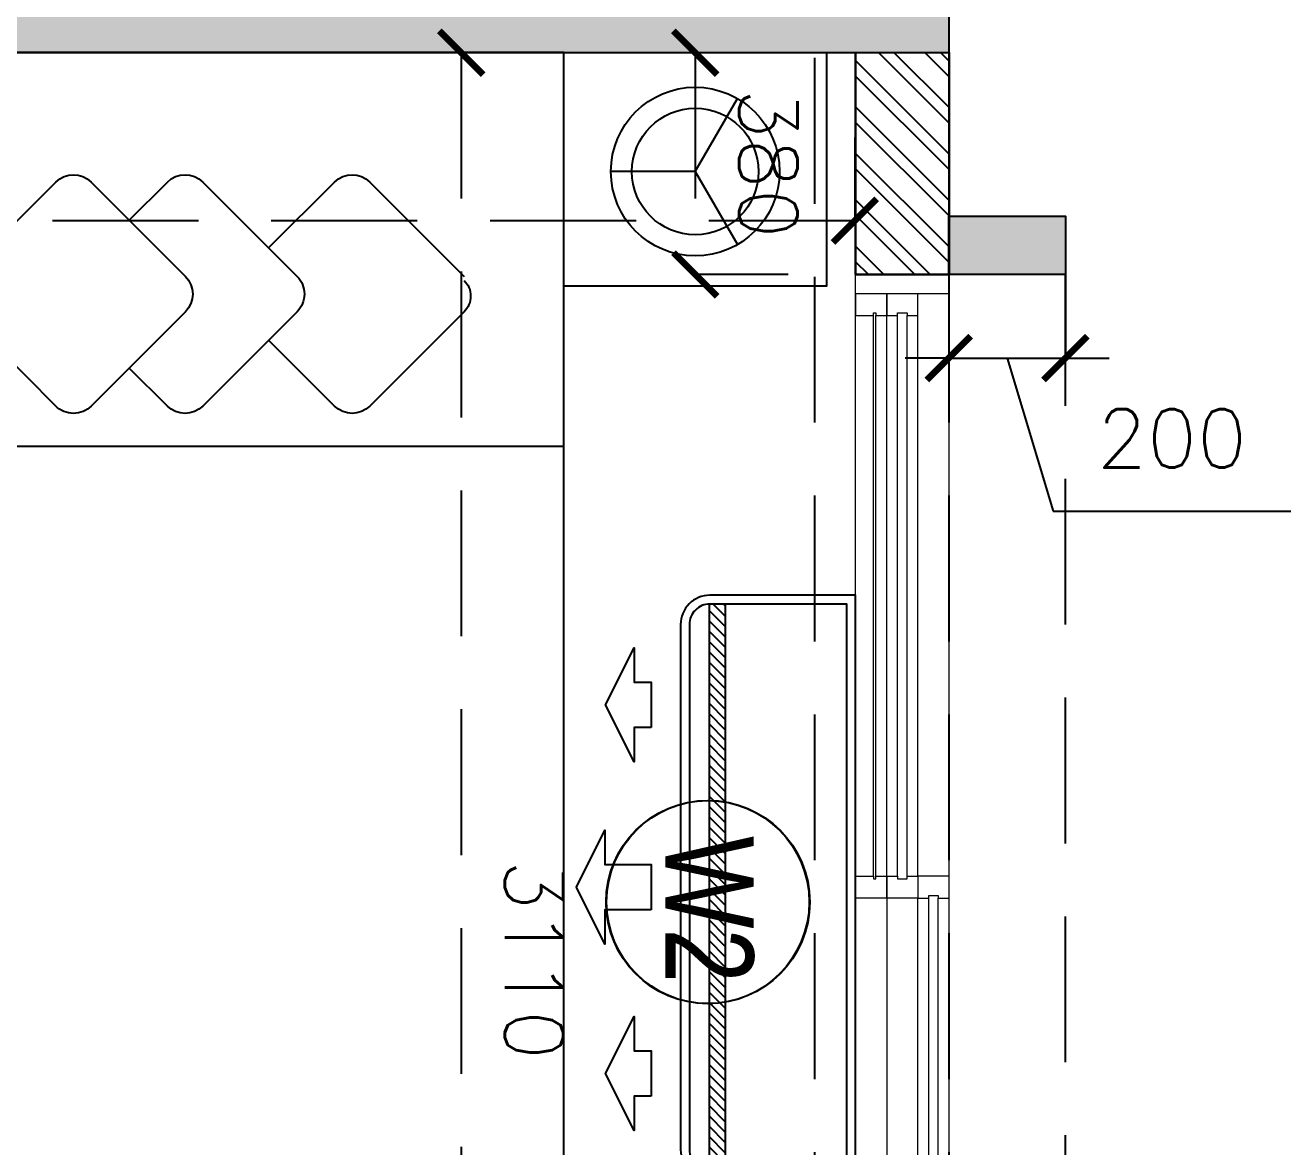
# Model space of a CAD drawing. Header units: millimetres. Extents: x -414464 to 1686, y -90036 to 108605.
# Drawn here: x -95864 to -93696, y -61030 to -59108 of the extents above; entities that cross this region are included whole.
import ezdxf
from ezdxf.enums import TextEntityAlignment as Align

# ---------------------------------------------------------------- set-up
doc = ezdxf.new("R2010")
doc.units = ezdxf.units.MM
doc.header["$LTSCALE"] = 1000
doc.header["$MEASUREMENT"] = 0
for name, pattern in [('$1$AUDIT_D_120904163729-0', [0]), ('$36$HIDDEN', [0.375, 0.25, -0.125]), ('2BHK-A - BACK$1$AUDIT_D_120904163729-0', [0]), ('AUDIT_D_120904163729-0', [0]), ('T8(T9 IS SIMILAR) - DIMENSION & TEXTING$1$HIDDEN', [0.375, 0.25, -0.125]), ('T8(T9 IS SIMILAR) - TYPICAL FLOOR ELEVATION$1$AUDIT_D_120904163729-0', [0]), ('T8(T9 IS SIMILAR) - TYPICAL FLOOR ELEVATION$1$HIDDEN', [0.375, 0.25, -0.125]), ('T8(T9 IS SIMILAR)$1$$0$HIDDEN', [0.375, 0.25, -0.125])]:
    doc.linetypes.add(name, pattern=pattern)
doc.layers.get('0').update_dxf_attribs({"linetype": 'AUDIT_D_120904163729-0'})
for name, color, linetype in [('$0$A-HATCH -160', 251, '$1$AUDIT_D_120904163729-0'), ('$21$A-DIMENSIONS', 2, '$36$HIDDEN'), ('2BHK-A - BACK$1$2BHK-A - FRONT$0$a-furniture', 8, 'Continuous'), ('2BHK-A - BACK$1$A-HATCH -160', 251, '2BHK-A - BACK$1$AUDIT_D_120904163729-0'), ('2BHK-A - BACK$1$A-INDOOR UNIT', 30, 'Continuous'), ('2BHK-A - BACK$1$a-window-no', 125, 'Continuous'), ('a-rcc', 3, 'Continuous'), ('T8(T9 IS SIMILAR) - DIMENSION & TEXTING$1$A-DIMENSIONS', 2, 'T8(T9 IS SIMILAR) - DIMENSION & TEXTING$1$HIDDEN'), ('T8(T9 IS SIMILAR) - DIMENSION & TEXTING$1$a-window-no', 125, 'Continuous'), ('T8(T9 IS SIMILAR) - TYPICAL FLOOR ELEVATION$1$A-DIM', 1, 'T8(T9 IS SIMILAR) - TYPICAL FLOOR ELEVATION$1$AUDIT_D_120904163729-0'), ('T8(T9 IS SIMILAR) - TYPICAL FLOOR ELEVATION$1$A-WALL HATCH', 252, 'T8(T9 IS SIMILAR) - TYPICAL FLOOR ELEVATION$1$AUDIT_D_120904163729-0'), ('T8(T9 IS SIMILAR) - TYPICAL FLOOR ELEVATION$1$A-WALL-FEATURES', 6, 'T8(T9 IS SIMILAR) - TYPICAL FLOOR ELEVATION$1$AUDIT_D_120904163729-0'), ('T8(T9 IS SIMILAR)$1$$6$a-beam 2', 50, 'Continuous'), ('T8(T9 IS SIMILAR)$1$S-BEAM', 20, 'T8(T9 IS SIMILAR)$1$$0$HIDDEN'), ('T8_REFUGE COLUMNS$1$A-RCC COLS', 3, 'Continuous'), ('T8_TYPICAL COLUMNS$1$A-RCC COLS', 3, 'Continuous')]:
    doc.layers.add(name, color=color, linetype=linetype)
for name, color, linetype, lineweight in [('2BHK-A - BACK$1$A-WALL- 160', 6, 'Continuous', 30), ('2BHK-A - BACK$1$Window', 4, 'Continuous', 20), ('T8(T9 IS SIMILAR)$1$D&W', 8, 'Continuous', 25)]:
    doc.layers.add(name, color=color, linetype=linetype, lineweight=lineweight)
doc.layers.add('T8_REFUGE COLUMNS$1$COL-HATCH', color=7, linetype='Continuous', lineweight=25, true_color=0xa3a3a3)
doc.styles.add('2BHK-A - BACK$1$LODHA STANDERD', font='sanss___.ttf')
doc.styles.add('T8(T9 IS SIMILAR) - DIMENSION & TEXTING$1$LODHA STANDERD', font='sanss___.ttf')
doc.styles.add('T8(T9 IS SIMILAR) - DIMENSION & TEXTING$1$Romans 1', font='romans.shx', dxfattribs={"height": 100})
doc.styles.add('T8(T9 IS SIMILAR) - TYPICAL FLOOR ELEVATION$1$Romans 1', font='romans.shx', dxfattribs={"height": 100})
doc.dimstyles.new('T8(T9 IS SIMILAR) - DIMENSION & TEXTING$1$ALPINE S', dxfattribs={"dimscale": 0, "dimtxt": 100, "dimasz": 75, "dimexe": 0, "dimexo": 0, "dimgap": 75, "dimtad": 1, "dimdec": 0, "dimzin": 0, "dimdsep": 46, "dimtxsty": 'T8(T9 IS SIMILAR) - DIMENSION & TEXTING$1$Romans 1', "dimblk": 'T8(T9 IS SIMILAR) - DIMENSION & TEXTING$1$_ArchTick', "dimcen": 0.09, "dimclrd": 256, "dimclre": 256, "dimclrt": 7, "dimadec": 0, "dimazin": 0, "dimtfac": 1, "dimtdec": 0, "dimtofl": 0, "dimtmove": 1, "dimatfit": 0, "dimldrblk": 'T8(T9 IS SIMILAR) - DIMENSION & TEXTING$1$_Open90', "dimfxl": 1, "dimtolj": 1, "dimtzin": 0, "dimarcsym": 0})
doc.dimstyles.new('T8(T9 IS SIMILAR) - TYPICAL FLOOR ELEVATION$1$ALPINE S', dxfattribs={"dimscale": 0, "dimtxt": 100, "dimasz": 75, "dimexe": 0, "dimexo": 0, "dimgap": 75, "dimtad": 1, "dimdec": 0, "dimzin": 0, "dimdsep": 46, "dimtxsty": 'T8(T9 IS SIMILAR) - TYPICAL FLOOR ELEVATION$1$Romans 1', "dimblk": 'T8(T9 IS SIMILAR) - TYPICAL FLOOR ELEVATION$1$_ArchTick', "dimcen": 0.09, "dimclrd": 256, "dimclre": 256, "dimclrt": 7, "dimadec": 0, "dimazin": 0, "dimtfac": 1, "dimtdec": 0, "dimtofl": 0, "dimtmove": 1, "dimatfit": 0, "dimldrblk": 'T8(T9 IS SIMILAR) - TYPICAL FLOOR ELEVATION$1$_Open90', "dimfxl": 1, "dimtolj": 1, "dimtzin": 0, "dimarcsym": 0})

# ---------------------------------------------------------------- blocks, each defined once
blk = doc.blocks.new('T8_REFUGE COLUMNS')
at = {"layer": 'T8_REFUGE COLUMNS$1$COL-HATCH', "linetype": 'ByBlock'}
h = blk.add_hatch(color=256, dxfattribs=at)
h.dxf.hatch_style = 1
h.paths.add_polyline_path([(1199382.1, -5701089.9), (1199132.1, -5701089.9), (1199132.1, -5705299.9), (1199382.1, -5705299.9)])
at = {"layer": 'T8_REFUGE COLUMNS$1$A-RCC COLS', "linetype": 'ByBlock'}
blk.add_lwpolyline([(1199382.1, -5701089.9), (1199132.1, -5701089.9), (1199132.1, -5705299.9), (1199382.1, -5705299.9)], close=True, dxfattribs=at)
blk = doc.blocks.new('T8_TYPICAL COLUMNS')
at = {"layer": 'T8_TYPICAL COLUMNS$1$A-RCC COLS', "linetype": 'ByBlock'}
blk.add_blockref('T8_REFUGE COLUMNS', (0, 0), dxfattribs=at)
blk = doc.blocks.new('2BHK-A - BACK$1$2100')
at = {"layer": '2BHK-A - BACK$1$Window', "color": 1, "lineweight": 13}
for p, q in [((1150876.5, -5693344.1), (1148842.5, -5693344.1)), ((1149840.7, -5693344.1), (1148880, -5693344.1)), ((1149840.7, -5693397.4), (1148880, -5693397.4)), ((1149840.7, -5693397.4), (1149878.2, -5693397.4)), ((1149878.2, -5693397.4), (1150876.5, -5693397.4)), ((1148842.5, -5693450.8), (1148842.5, -5693450.8)), ((1149840.7, -5693450.8), (1148880, -5693450.8)), ((1150839, -5693450.8), (1149878.2, -5693450.8)), ((1149840.7, -5693504.1), (1148842.5, -5693504.1)), ((1150839, -5693504.1), (1149878.2, -5693504.1))]:
    blk.add_line(p, q, dxfattribs=at)
at = {"layer": '2BHK-A - BACK$1$Window', "color": 5, "lineweight": 13}
for p, q in [((1149840.7, -5693374.4), (1148880, -5693374.4)), ((1149840.7, -5693378.9), (1148880, -5693378.9)), ((1149840.7, -5693416), (1148880, -5693416)), ((1149840.7, -5693432.2), (1148880, -5693432.2)), ((1150839, -5693469.3), (1149878.2, -5693469.3)), ((1150839, -5693485.5), (1149878.2, -5693485.5))]:
    blk.add_line(p, q, dxfattribs=at)
at = {"layer": '2BHK-A - BACK$1$Window', "color": 4, "lineweight": 13}
for points in [[(1148842.5, -5693344.1), (1148809.5, -5693344.1), (1148809.5, -5693504.1), (1148842.5, -5693504.1)], [(1148880, -5693378.9), (1148880, -5693397.4), (1148842.5, -5693397.4), (1148842.5, -5693344.1), (1148880, -5693344.1), (1148880, -5693374.4), (1148875.5, -5693374.4), (1148875.5, -5693378.9)], [(1149840.7, -5693378.9), (1149840.7, -5693397.4), (1149878.2, -5693397.4), (1149878.2, -5693344.1), (1149840.7, -5693344.1), (1149840.7, -5693374.4), (1149845.2, -5693374.4), (1149845.2, -5693378.9)], [(1150909.5, -5693344.1), (1150876.5, -5693344.1), (1150876.5, -5693504.1), (1150909.5, -5693504.1)], [(1148880, -5693432.2), (1148880, -5693450.8), (1148842.5, -5693450.8), (1148842.5, -5693397.4), (1148880, -5693397.4), (1148880, -5693416), (1148875.5, -5693416), (1148875.5, -5693432.2)], [(1149840.7, -5693432.2), (1149840.7, -5693450.8), (1149878.2, -5693450.8), (1149878.2, -5693397.4), (1149840.7, -5693397.4), (1149840.7, -5693416), (1149845.2, -5693416), (1149845.2, -5693432.2)], [(1149878.2, -5693485.5), (1149878.2, -5693504.1), (1149840.7, -5693504.1), (1149840.7, -5693450.8), (1149878.2, -5693450.8), (1149878.2, -5693469.3), (1149873.7, -5693469.3), (1149873.7, -5693485.5)], [(1150839, -5693485.5), (1150839, -5693504.1), (1150876.5, -5693504.1), (1150876.5, -5693450.8), (1150839, -5693450.8), (1150839, -5693469.3), (1150843.5, -5693469.3), (1150843.5, -5693485.5)]]:
    blk.add_lwpolyline(points, close=True, dxfattribs=at)
blk = doc.blocks.new('2BHK-A - BACK$1$WINDOW TAG')
at = {"layer": '2BHK-A - BACK$1$a-window-no'}
blk.add_circle((0, 0), 174.1, dxfattribs=at)
at = {"layer": '2BHK-A - BACK$1$a-window-no', "style": '2BHK-A - BACK$1$LODHA STANDERD'}
blk.add_attdef('WINDOW', text='', height=150, dxfattribs=at).set_placement((11.3, 2.8), align=Align.MIDDLE_CENTER)
blk = doc.blocks.new('2BHK-A - BACK$1$2BHK-A - FRONT$0$a bed')
at = {"color": 0, "linetype": 'ByBlock', "extrusion": (1.06338e-09, -0.000260045, 1)}
for q in [(78.6, 2497.2), (328.9, 2497.3), (203.8, 2280.5)]:
    blk.add_line((203.8, 2425), q, dxfattribs=at)
at = {"color": 0, "linetype": 'ByBlock'}
for p, q in [((675, 2200, 0), (675, 737.5, 0)), ((221.8, 1867.4, 0), (383.5, 2029, 0)), ((444.1, 2029, 0), (605.8, 1867.4, 0)), ((334.7, 1693.9, 0), (221.8, 1806.8, 0)), ((605.8, 1806.8, 0), (492.9, 1693.9, 0)), ((221.8, 1581, 0), (383.5, 1742.6, 0)), ((444.1, 1742.6, 0), (605.8, 1581, 0)), ((221.8, 1389.8, 0), (383.5, 1551.4, 0)), ((444.1, 1551.4, 0), (605.8, 1389.8, 0)), ((287.1, 1455.1, 0), (221.8, 1520.4, 0)), ((605.8, 1520.4, 0), (540.5, 1455.1, 0)), ((383.5, 1167.5, 0), (221.8, 1329.2, 0)), ((605.8, 1329.2, 0), (444.1, 1167.5, 0))]:
    blk.add_line(p, q, dxfattribs=at)
blk.add_lwpolyline([(0, 2200), (0, 2650), (400, 2650), (400, 2200)], close=True, dxfattribs=at)
blk.add_lwpolyline([(0, 400), (2250, 400), (2250, 2200), (0, 2200), (0, 400)], dxfattribs=at)
at = {"color": 0, "linetype": 'ByBlock', "extrusion": (1.06338e-09, -0.000260045, 1)}
for radius in [144.5, 108.4]:
    blk.add_circle((203.8, 2425, -0.6), radius, dxfattribs=at)
at = {"color": 0, "linetype": 'ByBlock', "extrusion": (7.42612e-06, -2.34658e-07, -1)}
for centre, major_axis, start_param, end_param in [((417.2, 2002.1, 0), (-26.9, 26.9, 0), 6.283185, 7.853982), ((252.2, 1837.1, 0.7), (-30.3, 30.3, 0), 4.712389, 6.283185), ((575.4, 1837.1, 0.7), (30.3, 30.3, 0), 0, 1.570796), ((413.8, 1712.3, 0.7), (-30.3, 30.3, 0), 6.283185, 7.853982), ((252.2, 1550.7, 0.7), (30.3, 30.3, 0), 3.141593, 4.712389), ((413.8, 1521.1, 0.7), (30.3, 30.3, 0), 4.712389, 6.283185), ((575.4, 1550.7, 0.7), (30.3, 30.3, 0), 0, 1.570796), ((252.2, 1359.5, 0.7), (-30.3, 30.3, 0), 4.712389, 6.283185), ((575.4, 1359.5, 0.7), (-30.3, 30.3, 0), 1.570796, 3.141593)]:
    blk.add_ellipse(centre, major_axis=major_axis, ratio=1, start_param=start_param, end_param=end_param, dxfattribs=at)
blk = doc.blocks.new('2BHK-A - BACK$1$1.5tr')
at = {"layer": '2BHK-A - BACK$1$A-INDOOR UNIT'}
h = blk.add_hatch(dxfattribs=at)
h.set_pattern_fill('ANSI31', color=3, scale=100, style=0)
h.paths.add_polyline_path([(222.8, 485), (251, 485), (251, -485), (222.8, -485)])
for points in [[(300, 450), (300, -450, -0.414214), (250, -500), (0, -500), (0, 500), (250, 500, -0.414214)], [(285, 450), (285, -450, -0.414214), (250, -485), (15, -485), (15, 485), (250, 485, -0.414214)]]:
    blk.add_lwpolyline(points, format="xyb", close=True, dxfattribs=at)
at = {"layer": '2BHK-A - BACK$1$A-INDOOR UNIT', "color": 3}
blk.add_lwpolyline([(222.8, 485), (251, 485), (251, -485), (222.8, -485)], close=True, dxfattribs=at)
at = {"layer": '2BHK-A - BACK$1$A-INDOOR UNIT', "color": 0, "ltscale": 300}
for points in [[(350.5, 273.3), (379.7, 273.3), (379.7, 214.8), (428.5, 312.3), (379.7, 409.8), (379.7, 351.3), (350.5, 351.3)], [(350.5, -39), (429.7, -39), (429.7, -97.5), (478.5, 0), (429.7, 97.5), (429.7, 39), (350.5, 39)], [(350.5, -358.3), (379.7, -358.3), (379.7, -416.8), (428.5, -319.3), (379.7, -221.8), (379.7, -280.3), (350.5, -280.3)]]:
    blk.add_lwpolyline(points, close=True, dxfattribs=at)
blk = doc.blocks.new('2BHK-A - BACK')
at = {"layer": '2BHK-A - BACK$1$A-HATCH -160', "linetype": 'ByBlock'}
h = blk.add_hatch(dxfattribs=at)
h.set_pattern_fill('ANSI32', color=256, scale=150)
h.paths.add_polyline_path([(1201862.5, -5701249.9), (1202492.1, -5701249.9), (1202492.1, -5701089.9), (1201862.5, -5701089.9)])
h.paths.add_polyline_path([(1199762.5, -5701090.3), (1199382.1, -5701090.3), (1199382.1, -5701249.9), (1199762.5, -5701249.9)])
at = {"layer": '2BHK-A - BACK$1$A-WALL- 160', "linetype": 'ByBlock'}
for p, q in [((1199382.1, -5701089.9), (1199762.5, -5701089.9)), ((1199762.5, -5701249.9), (1199762.5, -5701089.9)), ((1199382.1, -5701249.9), (1199762.5, -5701249.9))]:
    blk.add_line(p, q, dxfattribs=at)
at = {"layer": '2BHK-A - BACK$1$2BHK-A - FRONT$0$a-furniture', "extrusion": (4.84058e-05, 0.000523293, 1), "rotation": 359.9999999999999}
blk.add_blockref('2BHK-A - BACK$1$2BHK-A - FRONT$0$a bed', (1199382.4, -5703949.1, -2925.6), dxfattribs=at)
at = {"layer": '2BHK-A - BACK$1$A-INDOOR UNIT', "extrusion": (0, 0, -1), "zscale": -1, "rotation": 270}
blk.add_blockref('2BHK-A - BACK$1$1.5tr', (-1200812.4, -5701249.9), dxfattribs=at)
at = {"layer": '2BHK-A - BACK$1$A-WALL- 160', "linetype": 'ByBlock', "xscale": -1, "rotation": 180}
blk.add_blockref('2BHK-A - BACK$1$2100', (50953, -11394594), dxfattribs=at)
at = {"layer": '2BHK-A - BACK$1$a-window-no'}
ref = blk.add_blockref('2BHK-A - BACK$1$WINDOW TAG', (1200838, -5701502.6), dxfattribs=at)
ref.add_attrib('WINDOW', 'W2', dxfattribs={"height": 150, "style": '2BHK-A - BACK$1$LODHA STANDERD', "width": 0.8}).set_placement((1200850.6, -5701499.8), align=Align.MIDDLE_CENTER)
blk = doc.blocks.new('T8(T9 IS SIMILAR) - TYPICAL FLOOR ELEVATION$1$_ArchTick')
at = {"color": 0, "linetype": 'ByBlock', "const_width": 0.15}
blk.add_lwpolyline([(-0.5, -0.5), (0.5, 0.5)], dxfattribs=at)
blk = doc.blocks.new('*D4520')
at = {"layer": 'T8(T9 IS SIMILAR) - TYPICAL FLOOR ELEVATION$1$A-DIM', "lineweight": -2, "transparency": 16777216}
for p, q in [((1200168.4, -5700911.6), (1200168.4, -5700504.4)), ((1199905.9, -5700890.3), (1199905.9, -5700815.3)), ((1199905.9, -5701090.3), (1199905.9, -5700890.3)), ((1199905.9, -5700990.3), (1200168.4, -5700911.6)), ((1199905.9, -5701090.3), (1199905.9, -5701165.3))]:
    blk.add_line(p, q, dxfattribs=at)
at = {"layer": 'T8(T9 IS SIMILAR) - TYPICAL FLOOR ELEVATION$1$A-DIM', "linetype": 'T8(T9 IS SIMILAR) - TYPICAL FLOOR ELEVATION$1$HIDDEN', "lineweight": -2, "transparency": 16777216}
for p, q in [((1199762.5, -5700890.3), (1199905.9, -5700890.3)), ((1199762.5, -5701090.3), (1199905.9, -5701090.3))]:
    blk.add_line(p, q, dxfattribs=at)
at = {"layer": 'T8(T9 IS SIMILAR) - TYPICAL FLOOR ELEVATION$1$A-DIM', "linetype": 'ByBlock', "lineweight": -2, "transparency": 16777216, "xscale": 75, "yscale": 75, "zscale": 75}
for p, rotation in [((1199905.9, -5700890.3), 270), ((1199905.9, -5701090.3), 90)]:
    blk.add_blockref('T8(T9 IS SIMILAR) - TYPICAL FLOOR ELEVATION$1$_ArchTick', p, dxfattribs=dict(at, rotation=rotation))
at = {"layer": 'T8(T9 IS SIMILAR) - TYPICAL FLOOR ELEVATION$1$A-DIM', "color": 7, "linetype": 'ByBlock', "transparency": 16777216, "insert": (1200043.4, -5700708), "char_height": 100, "attachment_point": 5, "rotation": 90, "style": 'T8(T9 IS SIMILAR) - TYPICAL FLOOR ELEVATION$1$Romans 1'}
blk.add_mtext('\\A1;200', dxfattribs=at)
blk = doc.blocks.new('T8(T9 IS SIMILAR) - TYPICAL FLOOR ELEVATION$1$_Open90')
at = {"color": 0, "linetype": 'ByBlock', "lineweight": -2}
for p, q in [((-0.5, 0.5), (0, 0)), ((0, 0), (-1, 0)), ((0, 0), (-0.5, -0.5))]:
    blk.add_line(p, q, dxfattribs=at)
blk = doc.blocks.new('T8(T9 IS SIMILAR) - DIMENSION & TEXTING$1$WINDOW TAG')
at = {"layer": 'T8(T9 IS SIMILAR) - DIMENSION & TEXTING$1$a-window-no'}
blk.add_circle((0, 0), 174.1, dxfattribs=at)
at = {"layer": 'T8(T9 IS SIMILAR) - DIMENSION & TEXTING$1$a-window-no', "style": 'T8(T9 IS SIMILAR) - DIMENSION & TEXTING$1$LODHA STANDERD'}
blk.add_attdef('WINDOW', text='', height=150, dxfattribs=at).set_placement((11.3, 2.8), align=Align.MIDDLE_CENTER)
blk = doc.blocks.new('T8(T9 IS SIMILAR) - DIMENSION & TEXTING$1$_ArchTick')
at = {"color": 0, "linetype": 'ByBlock', "const_width": 0.15}
blk.add_lwpolyline([(-0.5, -0.5), (0.5, 0.5)], dxfattribs=at)
blk = doc.blocks.new('*D1570')
at = {"layer": 'T8(T9 IS SIMILAR) - DIMENSION & TEXTING$1$A-DIMENSIONS', "linetype": 'T8(T9 IS SIMILAR) - DIMENSION & TEXTING$1$HIDDEN', "lineweight": -2, "transparency": 16777216}
for p, q in [((1199382.6, -5701364.4), (1199382.6, -5701524.7)), ((1199762.6, -5701365.5), (1199762.6, -5701524.7))]:
    blk.add_line(p, q, dxfattribs=at)
at = {"layer": 'T8(T9 IS SIMILAR) - DIMENSION & TEXTING$1$A-DIMENSIONS', "lineweight": -2, "transparency": 16777216}
blk.add_line((1199382.6, -5701524.7), (1199762.6, -5701524.7), dxfattribs=at)
at = {"layer": 'T8(T9 IS SIMILAR) - DIMENSION & TEXTING$1$A-DIMENSIONS', "linetype": 'ByBlock', "lineweight": -2, "transparency": 16777216, "xscale": 75, "yscale": 75, "zscale": 75, "rotation": 180}
blk.add_blockref('T8(T9 IS SIMILAR) - DIMENSION & TEXTING$1$_ArchTick', (1199382.6, -5701524.7), dxfattribs=at)
at = {"layer": 'T8(T9 IS SIMILAR) - DIMENSION & TEXTING$1$A-DIMENSIONS', "linetype": 'ByBlock', "lineweight": -2, "transparency": 16777216, "xscale": 75, "yscale": 75, "zscale": 75}
blk.add_blockref('T8(T9 IS SIMILAR) - DIMENSION & TEXTING$1$_ArchTick', (1199762.6, -5701524.7), dxfattribs=at)
at = {"layer": 'T8(T9 IS SIMILAR) - DIMENSION & TEXTING$1$A-DIMENSIONS', "color": 7, "linetype": 'ByBlock', "transparency": 16777216, "insert": (1199572.6, -5701399.7), "char_height": 100, "attachment_point": 5, "style": 'T8(T9 IS SIMILAR) - DIMENSION & TEXTING$1$Romans 1'}
blk.add_mtext('\\A1;380', dxfattribs=at)
blk = doc.blocks.new('T8(T9 IS SIMILAR) - DIMENSION & TEXTING$1$_Open90')
at = {"color": 0, "linetype": 'ByBlock', "lineweight": -2}
for p, q in [((-0.5, 0.5), (0, 0)), ((0, 0), (-1, 0)), ((0, 0), (-0.5, -0.5))]:
    blk.add_line(p, q, dxfattribs=at)
blk = doc.blocks.new('*D1572')
at = {"layer": 'T8(T9 IS SIMILAR) - DIMENSION & TEXTING$1$A-DIMENSIONS', "linetype": 'T8(T9 IS SIMILAR) - DIMENSION & TEXTING$1$HIDDEN', "lineweight": -2, "transparency": 16777216}
for p, q in [((1199527.6, -5701251.3), (1199670.4, -5701251.3)), ((1199527.6, -5705201.3), (1199670.4, -5705201.3))]:
    blk.add_line(p, q, dxfattribs=at)
at = {"layer": 'T8(T9 IS SIMILAR) - DIMENSION & TEXTING$1$A-DIMENSIONS', "lineweight": -2, "transparency": 16777216}
blk.add_line((1199670.4, -5701251.3), (1199670.4, -5705201.3), dxfattribs=at)
at = {"layer": 'T8(T9 IS SIMILAR) - DIMENSION & TEXTING$1$A-DIMENSIONS', "linetype": 'ByBlock', "lineweight": -2, "transparency": 16777216, "xscale": 75, "yscale": 75, "zscale": 75}
for p, rotation in [((1199670.4, -5701251.3), 90), ((1199670.4, -5705201.3), 270)]:
    blk.add_blockref('T8(T9 IS SIMILAR) - DIMENSION & TEXTING$1$_ArchTick', p, dxfattribs=dict(at, rotation=rotation))
at = {"layer": 'T8(T9 IS SIMILAR) - DIMENSION & TEXTING$1$A-DIMENSIONS', "color": 7, "linetype": 'ByBlock', "transparency": 16777216, "insert": (1199545.4, -5703226.3), "char_height": 100, "attachment_point": 5, "rotation": 90, "style": 'T8(T9 IS SIMILAR) - DIMENSION & TEXTING$1$Romans 1'}
blk.add_mtext('\\A1;3950', dxfattribs=at)
blk = doc.blocks.new('*D1573')
at = {"layer": 'T8(T9 IS SIMILAR) - DIMENSION & TEXTING$1$A-DIMENSIONS', "linetype": 'T8(T9 IS SIMILAR) - DIMENSION & TEXTING$1$HIDDEN', "lineweight": -2, "transparency": 16777216}
for p, q in [((1199382.6, -5701633.4), (1199382.6, -5701925.9)), ((1202492.3, -5701633.4), (1202492.3, -5701925.9))]:
    blk.add_line(p, q, dxfattribs=at)
at = {"layer": 'T8(T9 IS SIMILAR) - DIMENSION & TEXTING$1$A-DIMENSIONS', "lineweight": -2, "transparency": 16777216}
blk.add_line((1199382.6, -5701925.9), (1202492.3, -5701925.9), dxfattribs=at)
at = {"layer": 'T8(T9 IS SIMILAR) - DIMENSION & TEXTING$1$A-DIMENSIONS', "linetype": 'ByBlock', "lineweight": -2, "transparency": 16777216, "xscale": 75, "yscale": 75, "zscale": 75, "rotation": 180}
blk.add_blockref('T8(T9 IS SIMILAR) - DIMENSION & TEXTING$1$_ArchTick', (1199382.6, -5701925.9), dxfattribs=at)
at = {"layer": 'T8(T9 IS SIMILAR) - DIMENSION & TEXTING$1$A-DIMENSIONS', "linetype": 'ByBlock', "lineweight": -2, "transparency": 16777216, "xscale": 75, "yscale": 75, "zscale": 75}
blk.add_blockref('T8(T9 IS SIMILAR) - DIMENSION & TEXTING$1$_ArchTick', (1202492.3, -5701925.9), dxfattribs=at)
at = {"layer": 'T8(T9 IS SIMILAR) - DIMENSION & TEXTING$1$A-DIMENSIONS', "color": 7, "linetype": 'ByBlock', "transparency": 16777216, "insert": (1200937.4, -5701800.9), "char_height": 100, "attachment_point": 5, "style": 'T8(T9 IS SIMILAR) - DIMENSION & TEXTING$1$Romans 1'}
blk.add_mtext('\\A1;3110', dxfattribs=at)
blk = doc.blocks.new('T8(T9 IS SIMILAR) - TYPICAL FLOOR ELEVATION')
at = {"layer": 'T8(T9 IS SIMILAR) - TYPICAL FLOOR ELEVATION$1$A-WALL HATCH', "linetype": 'ByBlock'}
h = blk.add_hatch(dxfattribs=at)
h.set_pattern_fill('ZIGZAG', color=256, scale=250)
h.set_pattern_definition([(0, (0, 0), (31.25, 31.25), [31.25, -31.25]), (90, (31.25, 0), (-31.25, 31.25), [31.25, -31.25])])
h.paths.add_polyline_path([(1186332.7, -5719983.5), (1186332.7, -5719683.5), (1186432.7, -5719683.5), (1186432.7, -5719883.5), (1186982.7, -5719883.5), (1186982.7, -5719523.5), (1187082.7, -5719523.5), (1187082.7, -5719983.5)])
h.paths.add_polyline_path([(1190232.7, -5719983.5), (1190232.7, -5719683.5), (1190132.7, -5719683.5), (1190132.7, -5719883.5), (1189582.7, -5719883.5), (1189582.7, -5719523.5), (1189482.7, -5719523.5), (1189482.7, -5719983.5)])
h.paths.add_polyline_path([(1190857.7, -5717933.5), (1190857.7, -5717733.5), (1190757.7, -5717733.5), (1190757.7, -5717933.5)])
h.paths.add_polyline_path([(1193357.7, -5717733.5), (1193357.7, -5717933.5), (1193257.7, -5717933.5), (1193257.7, -5717733.5)])
h.paths.add_polyline_path([(1196632.8, -5709938.8), (1196632.8, -5709738.8), (1196532.8, -5709738.8), (1196532.8, -5709938.8)])
h.paths.add_polyline_path([(1194132, -5709738.8), (1194132, -5709938.8), (1194032, -5709938.8), (1194032, -5709738.8)])
h.paths.add_polyline_path([(1195742.7, -5701889.7), (1196212.8, -5701889.7), (1196212.8, -5702349.7), (1196112.8, -5702349.7), (1196112.8, -5701989.7), (1195742.7, -5701989.7)])
h.paths.add_polyline_path([(1198312.8, -5702349.7), (1198312.8, -5701889.7), (1199132.6, -5701889.7), (1199132.6, -5701989.7), (1198412.8, -5701989.7), (1198412.8, -5702349.7)])
h.paths.add_polyline_path([(1199662.5, -5701090.3), (1199662.5, -5700890.3), (1199762.5, -5700890.3), (1199762.5, -5701090.3)])
h.paths.add_polyline_path([(1201862.6, -5700890.3), (1201862.6, -5701090.3), (1201962.6, -5701090.3), (1201962.6, -5700890.3)])
h.paths.add_polyline_path([(1210681.9, -5700890.3), (1210681.9, -5701090.3), (1210581.9, -5701090.3), (1210581.9, -5700890.3)])
h.paths.add_polyline_path([(1212882, -5701090.3), (1212882, -5700890.3), (1212782, -5700890.3), (1212782, -5701090.3)])
h.paths.add_polyline_path([(1214231.8, -5702349.7), (1214231.8, -5701889.7), (1213412.3, -5701889.7), (1213412.3, -5701989.7), (1214131.8, -5701989.7), (1214131.8, -5702349.7)])
h.paths.add_polyline_path([(1216801.9, -5701889.7), (1216331.8, -5701889.7), (1216331.8, -5702349.7), (1216431.8, -5702349.7), (1216431.8, -5701989.7), (1216801.9, -5701989.7)])
h.paths.add_polyline_path([(1215911.7, -5709938.8), (1215911.7, -5709738.8), (1216011.7, -5709738.8), (1216011.7, -5709938.8)])
h.paths.add_polyline_path([(1218412.5, -5709738.8), (1218412.5, -5709938.8), (1218512.5, -5709938.8), (1218512.5, -5709738.8)])
h.paths.add_polyline_path([(1221686.9, -5717933.5), (1221686.9, -5717733.5), (1221786.9, -5717733.5), (1221786.9, -5717933.5)])
h.paths.add_polyline_path([(1219186.9, -5717733.5), (1219186.9, -5717933.5), (1219286.9, -5717933.5), (1219286.9, -5717733.5)])
h.paths.add_polyline_path([(1222311.8, -5719983.5), (1222311.8, -5719683.5), (1222411.8, -5719683.5), (1222411.8, -5719883.5), (1222961.8, -5719883.5), (1222961.8, -5719523.5), (1223061.8, -5719523.5), (1223061.8, -5719983.5)])
h.paths.add_polyline_path([(1226211.8, -5719983.5), (1226211.8, -5719683.5), (1226111.8, -5719683.5), (1226111.8, -5719883.5), (1225561.8, -5719883.5), (1225561.8, -5719523.5), (1225461.8, -5719523.5), (1225461.8, -5719983.5)])
h.paths.add_polyline_path([(1217001.9, -5727584.6), (1216901.9, -5727584.6), (1216901.9, -5727784.6), (1216356.8, -5727784.6), (1216356.8, -5727424.6), (1216256.8, -5727424.6), (1216256.8, -5727884.6), (1217001.9, -5727884.6)])
h.paths.add_polyline_path([(1214156.8, -5727424.6), (1214056.8, -5727424.6), (1214056.8, -5727784.6), (1213412.3, -5727784.6), (1213412.3, -5727884.6), (1214156.8, -5727884.6)])
h.paths.add_polyline_path([(1210681.9, -5728884), (1210681.9, -5728684), (1210581.9, -5728684), (1210581.9, -5728884)])
h.paths.add_polyline_path([(1212882, -5728684), (1212882, -5728884), (1212782, -5728884), (1212782, -5728684)])
h.paths.add_polyline_path([(1201862.6, -5728884), (1201862.6, -5728684), (1201962.6, -5728684), (1201962.6, -5728884)])
h.paths.add_polyline_path([(1199662.5, -5728684), (1199662.5, -5728884), (1199762.5, -5728884), (1199762.5, -5728684)])
h.paths.add_polyline_path([(1198387.7, -5727424.6), (1198487.7, -5727424.6), (1198487.7, -5727784.6), (1199132.3, -5727784.6), (1199132.3, -5727884.6), (1198387.7, -5727884.6)])
h.paths.add_polyline_path([(1195542.6, -5727584.6), (1195642.6, -5727584.6), (1195642.6, -5727784.6), (1196187.7, -5727784.6), (1196187.7, -5727424.6), (1196287.7, -5727424.6), (1196287.7, -5727884.6), (1195542.6, -5727884.6)])
at = {"layer": 'T8(T9 IS SIMILAR) - TYPICAL FLOOR ELEVATION$1$A-WALL-FEATURES', "color": 8, "linetype": 'T8(T9 IS SIMILAR) - TYPICAL FLOOR ELEVATION$1$HIDDEN'}
blk.add_line((1201862.6, -5700890.3), (1199762.5, -5700890.3), dxfattribs=at)
at = {"layer": 'T8(T9 IS SIMILAR) - TYPICAL FLOOR ELEVATION$1$A-WALL-FEATURES', "linetype": 'ByBlock'}
blk.add_lwpolyline([(1199662.5, -5701090.3), (1199662.5, -5700890.3), (1199762.5, -5700890.3), (1199762.5, -5701090.3)], close=True, dxfattribs=at)
at = {"layer": 'T8(T9 IS SIMILAR) - TYPICAL FLOOR ELEVATION$1$A-DIM', "linetype": 'ByBlock'}
dim = blk.add_linear_dim(base=(1199905.9, -5700890.3), p1=(1199762.5, -5701090.3), p2=(1199762.5, -5700890.3), angle=90, dimstyle='T8(T9 IS SIMILAR) - TYPICAL FLOOR ELEVATION$1$ALPINE S', override={"dimscale": 1, "dimfxl": 5, "dimarcsym": 1}, dxfattribs=at)
dim.commit()
dim.dimension.update_dxf_attribs({"geometry": '*D4520', "text_midpoint": (1200043.4, -5700836.6)})
blk = doc.blocks.new('T8(T9 IS SIMILAR) - DIMENSION & TEXTING')
at = {"layer": 'T8(T9 IS SIMILAR) - DIMENSION & TEXTING$1$a-window-no'}
ref = blk.add_blockref('T8(T9 IS SIMILAR) - DIMENSION & TEXTING$1$WINDOW TAG', (1200838.1, -5701503.6), dxfattribs=at)
ref.add_attrib('WINDOW', 'W2', dxfattribs={"height": 150, "style": 'T8(T9 IS SIMILAR) - DIMENSION & TEXTING$1$LODHA STANDERD', "width": 0.8}).set_placement((1200850.8, -5701500.9), align=Align.MIDDLE_CENTER)
at = {"layer": 'T8(T9 IS SIMILAR) - DIMENSION & TEXTING$1$A-DIMENSIONS', "linetype": 'ByBlock'}
dim = blk.add_linear_dim(base=(1199670.4, -5705201.3), p1=(1199527.6, -5701251.3), p2=(1199527.6, -5705201.3), angle=270, dimstyle='T8(T9 IS SIMILAR) - DIMENSION & TEXTING$1$ALPINE S', override={"dimscale": 1, "dimfxl": 5, "dimarcsym": 1}, dxfattribs=at)
dim.commit()
dim.dimension.update_dxf_attribs({"geometry": '*D1572', "text_midpoint": (1199545.4, -5703226.3)})
dim = blk.add_linear_dim(base=(1199762.6, -5701524.7), p1=(1199382.6, -5701364.4), p2=(1199762.6, -5701365.5), dimstyle='T8(T9 IS SIMILAR) - DIMENSION & TEXTING$1$ALPINE S', override={"dimscale": 1, "dimfxl": 5, "dimarcsym": 1}, dxfattribs=at)
dim.commit()
dim.dimension.update_dxf_attribs({"geometry": '*D1570', "text_midpoint": (1199572.6, -5701524.7), "dimtype": 128})
dim = blk.add_linear_dim(base=(1202492.3, -5701925.9), p1=(1199382.6, -5701633.4), p2=(1202492.3, -5701633.4), dimstyle='T8(T9 IS SIMILAR) - DIMENSION & TEXTING$1$ALPINE S', override={"dimscale": 1, "dimfxl": 5, "dimarcsym": 1}, dxfattribs=at)
dim.commit()
dim.dimension.update_dxf_attribs({"geometry": '*D1573', "text_midpoint": (1200937.4, -5701800.9)})
blk = doc.blocks.new('T8(T9 IS SIMILAR)')
at = {"layer": 'T8(T9 IS SIMILAR)$1$D&W', "linetype": 'ByBlock'}
blk.add_blockref('2BHK-A - BACK', (0, 0), dxfattribs=at)
blk.add_blockref('T8(T9 IS SIMILAR) - TYPICAL FLOOR ELEVATION', (0, 0), dxfattribs=at)
blk.add_blockref('T8_TYPICAL COLUMNS', (0, 0), dxfattribs=at)
at = {"layer": 'T8(T9 IS SIMILAR)$1$$6$a-beam 2', "linetype": 'ByBlock'}
blk.add_blockref('T8(T9 IS SIMILAR) - DIMENSION & TEXTING', (0, 0), dxfattribs=at)
at = {"layer": 'T8(T9 IS SIMILAR)$1$S-BEAM'}
for p, q in [((1199391.5, -5701090.5, 0.6), (1202491.6, -5701090.5)), ((1199391.5, -5701320.5, 0.6), (1202491.6, -5701320.5))]:
    blk.add_line(p, q, dxfattribs=at)
blk = doc.blocks.new('A$C48506478')
at = {"layer": '$21$A-DIMENSIONS', "linetype": 'ByBlock'}
blk.add_blockref('T8(T9 IS SIMILAR)', (-1195542.6, 5727884.6), dxfattribs=at)
at = {"layer": '$0$A-HATCH -160', "linetype": 'ByBlock'}
blk.add_blockref('T8(T9 IS SIMILAR) - DIMENSION & TEXTING', (-1195542.6, 5727884.6), dxfattribs=at)

msp = doc.modelspace()

# ---------------------------------------------------------------- block references
at = {"layer": 'a-rcc', "linetype": 'ByBlock', "rotation": 270}
msp.add_blockref('A$C48506478', (-121076, -55315.3, 0), dxfattribs=at)

doc.saveas('drawing.dxf')
